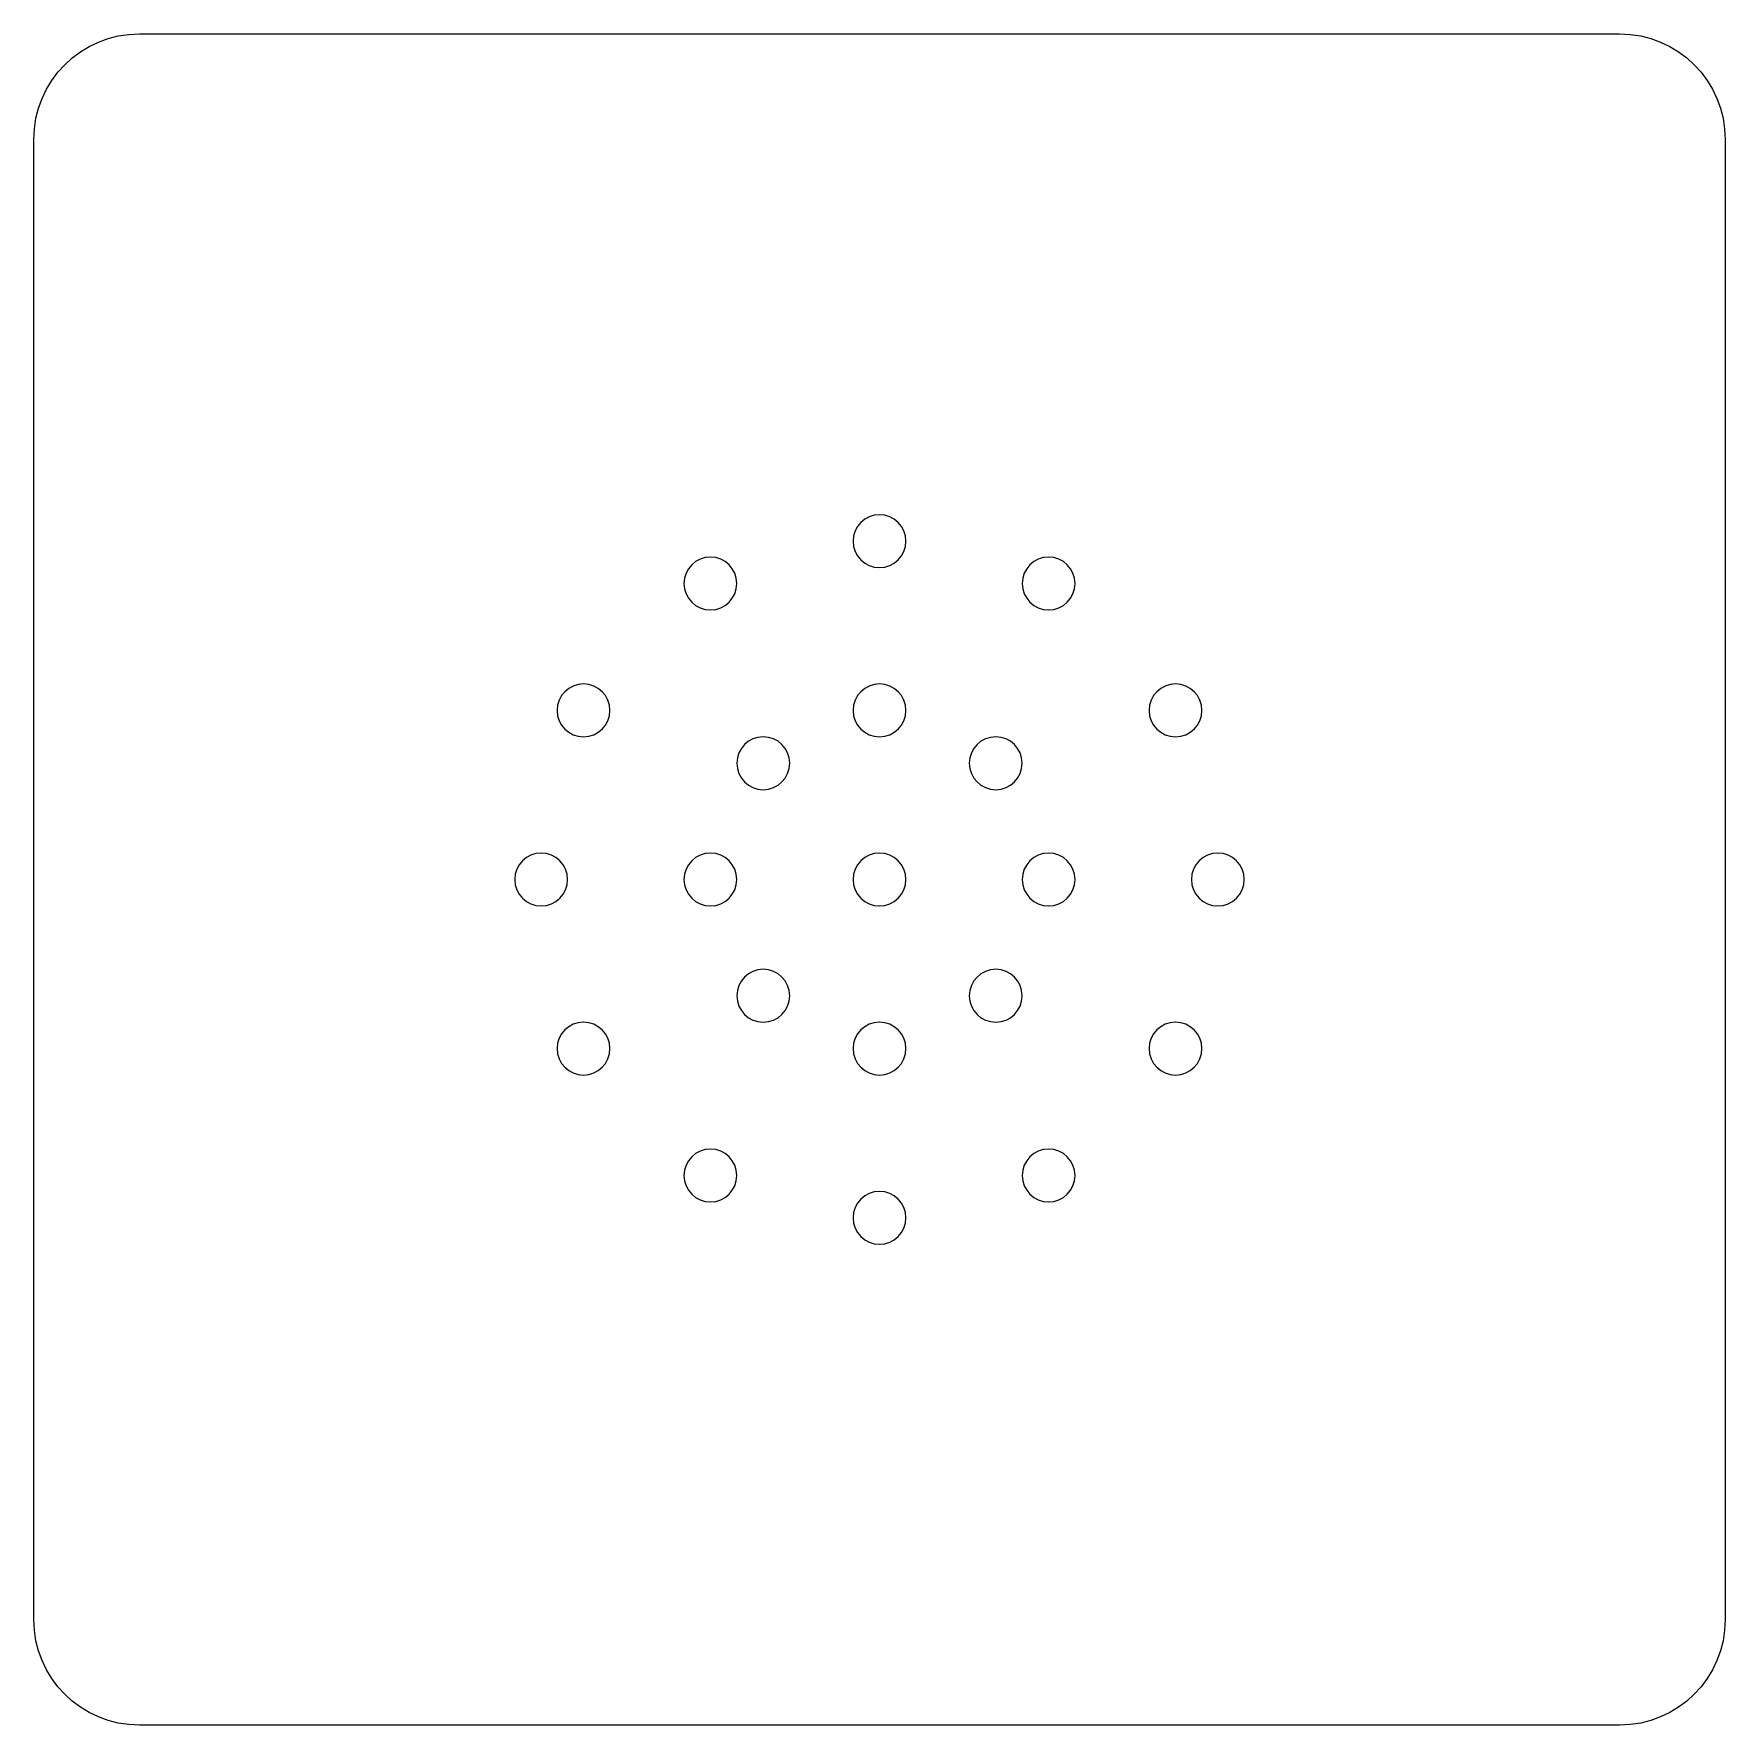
# Model space of a CAD drawing. Header units: inches. Extents: x 300 to 400, y -177 to 73.
# Drawn here: x 354.68 to 362.68, y -5.52 to 2.48 of the extents above; entities that cross this region are included whole.
import ezdxf

# ---------------------------------------------------------------- set-up
doc = ezdxf.new("R2010")
doc.units = ezdxf.units.IN
doc.header["$MEASUREMENT"] = 0
doc.layers.add('ScoreBone', color=5, linetype='Continuous')

msp = doc.modelspace()

# ---------------------------------------------------------------- linework, layer by layer
at = {"layer": 'ScoreBone', "lineweight": 5}
for points in [[(354.6818, 1.9818), (354.6818, 2.2581), (354.9054, 2.4818), (355.1818, 2.4818)], [(355.1818, 2.4818), (355.1818, 2.4818), (362.1818, 2.4818), (362.1818, 2.4818)], [(362.1818, 2.4818), (362.4582, 2.4818), (362.6818, 2.2581), (362.6818, 1.9818)], [(354.6818, -5.0182), (354.6818, -5.0182), (354.6818, 1.9818), (354.6818, 1.9818)], [(362.6818, 1.9818), (362.6818, 1.9818), (362.6818, -5.0182), (362.6818, -5.0182)], [(355.1818, -5.5182), (354.9054, -5.5182), (354.6818, -5.2946), (354.6818, -5.0182)], [(362.6818, -5.0182), (362.6818, -5.2946), (362.4582, -5.5182), (362.1818, -5.5182)], [(362.1818, -5.5182), (362.1818, -5.5182), (355.1818, -5.5182), (355.1818, -5.5182)]]:
    msp.add_open_spline(points, degree=3, dxfattribs=at)
for points in [[(358.8068, 0.0819), (358.8068, 0.013), (358.7511, -0.0431), (358.6818, -0.0431), (358.6125, -0.0431), (358.5568, 0.013), (358.5568, 0.0819), (358.5568, 0.1507), (358.6125, 0.2069), (358.6818, 0.2069), (358.7511, 0.2069), (358.8068, 0.1507), (358.8068, 0.0819)], [(358.007, -0.1183), (358.007, -0.1872), (357.9508, -0.2433), (357.882, -0.2433), (357.8127, -0.2433), (357.757, -0.1872), (357.757, -0.1183), (357.757, -0.0495), (357.8127, 0.0067), (357.882, 0.0067), (357.9508, 0.0067), (358.007, -0.0495), (358.007, -0.1183)], [(359.6066, -0.1183), (359.6066, -0.1872), (359.5509, -0.2433), (359.4816, -0.2433), (359.4128, -0.2433), (359.3566, -0.1872), (359.3566, -0.1183), (359.3566, -0.0495), (359.4128, 0.0067), (359.4816, 0.0067), (359.5509, 0.0067), (359.6066, -0.0495), (359.6066, -0.1183)], [(357.4069, -0.7184), (357.4069, -0.7873), (357.3507, -0.8434), (357.2819, -0.8434), (357.2131, -0.8434), (357.1569, -0.7873), (357.1569, -0.7184), (357.1569, -0.6491), (357.2131, -0.5934), (357.2819, -0.5934), (357.3507, -0.5934), (357.4069, -0.6491), (357.4069, -0.7184)], [(358.8068, -0.7184), (358.8068, -0.7873), (358.7511, -0.8434), (358.6818, -0.8434), (358.6125, -0.8434), (358.5568, -0.7873), (358.5568, -0.7184), (358.5568, -0.6491), (358.6125, -0.5934), (358.6818, -0.5934), (358.7511, -0.5934), (358.8068, -0.6491), (358.8068, -0.7184)], [(360.2067, -0.7184), (360.2067, -0.7873), (360.1506, -0.8434), (360.0817, -0.8434), (360.0129, -0.8434), (359.9567, -0.7873), (359.9567, -0.7184), (359.9567, -0.6491), (360.0129, -0.5934), (360.0817, -0.5934), (360.1506, -0.5934), (360.2067, -0.6491), (360.2067, -0.7184)], [(358.257, -0.9684), (358.257, -1.0373), (358.2008, -1.0934), (358.132, -1.0934), (358.0627, -1.0934), (358.007, -1.0373), (358.007, -0.9684), (358.007, -0.8991), (358.0627, -0.8434), (358.132, -0.8434), (358.2008, -0.8434), (358.257, -0.8991), (358.257, -0.9684)], [(359.3566, -0.9684), (359.3566, -1.0373), (359.3009, -1.0934), (359.2316, -1.0934), (359.1628, -1.0934), (359.1066, -1.0373), (359.1066, -0.9684), (359.1066, -0.8991), (359.1628, -0.8434), (359.2316, -0.8434), (359.3009, -0.8434), (359.3566, -0.8991), (359.3566, -0.9684)], [(357.2067, -1.5182), (357.2067, -1.5876), (357.1506, -1.6432), (357.0817, -1.6432), (357.0129, -1.6432), (356.9567, -1.5876), (356.9567, -1.5182), (356.9567, -1.4489), (357.0129, -1.3932), (357.0817, -1.3932), (357.1506, -1.3932), (357.2067, -1.4489), (357.2067, -1.5182)], [(358.007, -1.5182), (358.007, -1.5876), (357.9508, -1.6432), (357.882, -1.6432), (357.8127, -1.6432), (357.757, -1.5876), (357.757, -1.5182), (357.757, -1.4489), (357.8127, -1.3932), (357.882, -1.3932), (357.9508, -1.3932), (358.007, -1.4489), (358.007, -1.5182)], [(358.8068, -1.5182), (358.8068, -1.5876), (358.7511, -1.6432), (358.6818, -1.6432), (358.6125, -1.6432), (358.5568, -1.5876), (358.5568, -1.5182), (358.5568, -1.4489), (358.6125, -1.3932), (358.6818, -1.3932), (358.7511, -1.3932), (358.8068, -1.4489), (358.8068, -1.5182)], [(359.6066, -1.5182), (359.6066, -1.5876), (359.5509, -1.6432), (359.4816, -1.6432), (359.4128, -1.6432), (359.3566, -1.5876), (359.3566, -1.5182), (359.3566, -1.4489), (359.4128, -1.3932), (359.4816, -1.3932), (359.5509, -1.3932), (359.6066, -1.4489), (359.6066, -1.5182)], [(360.4069, -1.5182), (360.4069, -1.5876), (360.3507, -1.6432), (360.2819, -1.6432), (360.2131, -1.6432), (360.1569, -1.5876), (360.1569, -1.5182), (360.1569, -1.4489), (360.2131, -1.3932), (360.2819, -1.3932), (360.3507, -1.3932), (360.4069, -1.4489), (360.4069, -1.5182)], [(358.257, -2.068), (358.257, -2.1374), (358.2008, -2.193), (358.132, -2.193), (358.0627, -2.193), (358.007, -2.1374), (358.007, -2.068), (358.007, -1.9992), (358.0627, -1.943), (358.132, -1.943), (358.2008, -1.943), (358.257, -1.9992), (358.257, -2.068)], [(359.3566, -2.068), (359.3566, -2.1374), (359.3009, -2.193), (359.2316, -2.193), (359.1628, -2.193), (359.1066, -2.1374), (359.1066, -2.068), (359.1066, -1.9992), (359.1628, -1.943), (359.2316, -1.943), (359.3009, -1.943), (359.3566, -1.9992), (359.3566, -2.068)], [(357.4069, -2.318), (357.4069, -2.3874), (357.3507, -2.443), (357.2819, -2.443), (357.2131, -2.443), (357.1569, -2.3874), (357.1569, -2.318), (357.1569, -2.2492), (357.2131, -2.193), (357.2819, -2.193), (357.3507, -2.193), (357.4069, -2.2492), (357.4069, -2.318)], [(358.8068, -2.318), (358.8068, -2.3874), (358.7511, -2.443), (358.6818, -2.443), (358.6125, -2.443), (358.5568, -2.3874), (358.5568, -2.318), (358.5568, -2.2492), (358.6125, -2.193), (358.6818, -2.193), (358.7511, -2.193), (358.8068, -2.2492), (358.8068, -2.318)], [(360.2067, -2.318), (360.2067, -2.3874), (360.1506, -2.443), (360.0817, -2.443), (360.0129, -2.443), (359.9567, -2.3874), (359.9567, -2.318), (359.9567, -2.2492), (360.0129, -2.193), (360.0817, -2.193), (360.1506, -2.193), (360.2067, -2.2492), (360.2067, -2.318)], [(358.007, -2.9181), (358.007, -2.987), (357.9508, -3.0431), (357.882, -3.0431), (357.8127, -3.0431), (357.757, -2.987), (357.757, -2.9181), (357.757, -2.8493), (357.8127, -2.7931), (357.882, -2.7931), (357.9508, -2.7931), (358.007, -2.8493), (358.007, -2.9181)], [(359.6066, -2.9181), (359.6066, -2.987), (359.5509, -3.0431), (359.4816, -3.0431), (359.4128, -3.0431), (359.3566, -2.987), (359.3566, -2.9181), (359.3566, -2.8493), (359.4128, -2.7931), (359.4816, -2.7931), (359.5509, -2.7931), (359.6066, -2.8493), (359.6066, -2.9181)], [(358.8068, -3.1183), (358.8068, -3.1872), (358.7511, -3.2433), (358.6818, -3.2433), (358.6125, -3.2433), (358.5568, -3.1872), (358.5568, -3.1183), (358.5568, -3.0495), (358.6125, -2.9933), (358.6818, -2.9933), (358.7511, -2.9933), (358.8068, -3.0495), (358.8068, -3.1183)]]:
    msp.add_open_spline(points, degree=3, knots=[0, 0, 0, 0, 1, 1, 1, 2, 2, 2, 3, 3, 3, 4, 4, 4, 4], dxfattribs=at)

doc.saveas('drawing.dxf')
